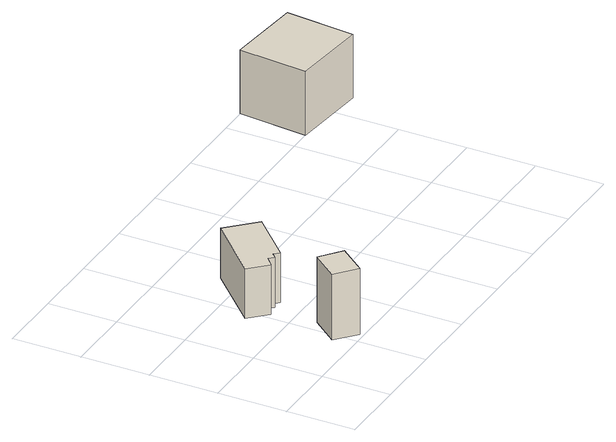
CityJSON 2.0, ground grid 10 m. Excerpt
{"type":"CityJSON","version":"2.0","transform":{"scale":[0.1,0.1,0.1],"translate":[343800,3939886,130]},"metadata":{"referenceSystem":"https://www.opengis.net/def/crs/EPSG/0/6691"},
"CityObjects":{
"building1":{"type":"Building","attributes":{"usage":"411","measuredHeight":9.6,"storeysAboveGround":2,"BuildingIDAttribute.prefecture":"14","BuildingIDAttribute.city":"14151","BuildingDetailAttribute.totalFloorArea":123.16,"BuildingDetailAttribute.buildingFootprintArea":61.58,"BuildingDetailAttribute.buildingStructureType":"601","BuildingDetailAttribute.buildingStructureOrgType":"1","BuildingDetailAttribute.orgUsage":"10","BuildingDetailAttribute.surveyYear":2015,"BuildingLandSlideRiskAttribute.description":"1","BuildingLandSlideRiskAttribute.areaType":"1"},"geometry":[{"type":"Solid","lod":"1","boundaries":[[[[0,1,2,3,4,5,6,7]],[[6,8,9,7]],[[5,10,8,6]],[[4,11,10,5]],[[3,12,11,4]],[[2,13,12,3]],[[1,14,13,2]],[[0,15,14,1]],[[7,9,15,0]],[[8,10,11,12,13,14,15,9]]]]}]},
"building2":{"type":"Building","attributes":{"measuredHeight":10.3,"BuildingIDAttribute.prefecture":"14","BuildingIDAttribute.city":"14151","BuildingDetailAttribute.surveyYear":2015,"BuildingLandSlideRiskAttribute.description":"1","BuildingLandSlideRiskAttribute.areaType":"1"},"geometry":[{"type":"Solid","lod":"1","boundaries":[[[[16,17,18,19]],[[18,20,21,19]],[[17,22,20,18]],[[16,23,22,17]],[[19,21,23,16]],[[20,22,23,21]]]]}]},
"building3":{"type":"Building","attributes":{"usage":"411","measuredHeight":11,"storeysAboveGround":2,"BuildingIDAttribute.prefecture":"14","BuildingIDAttribute.city":"14151","BuildingDetailAttribute.totalFloorArea":150.63,"BuildingDetailAttribute.buildingFootprintArea":75.31,"BuildingDetailAttribute.buildingStructureType":"601","BuildingDetailAttribute.buildingStructureOrgType":"1","BuildingDetailAttribute.orgUsage":"10","BuildingDetailAttribute.surveyYear":2015,"BuildingLandSlideRiskAttribute.description":"1","BuildingLandSlideRiskAttribute.areaType":"1"},"geometry":[{"type":"Solid","lod":"1","boundaries":[[[[24,25,26,27]],[[26,28,29,27]],[[25,30,28,26]],[[24,31,30,25]],[[27,29,31,24]],[[28,30,31,29]]]]}]}
},
"vertices":[
[117,149,58],[58,91,58],[51,98,58],[44,92,58],[38,99,58],[26,88,58],[1,113,58],[78,189,58],[1,113,133],[78,189,133],[26,88,133],[38,99,133],[44,92,133],[51,98,133],[58,91,133],[117,149,133],
[149,45,2],[118,6,2],[88,31,2],[119,69,2],[88,31,101],[119,69,101],[118,6,101],[149,45,101],
[503,216,97],[391,227,97],[401,328,97],[513,317,97],[401,328,193],[513,317,193],[391,227,193],[503,216,193]
]}
